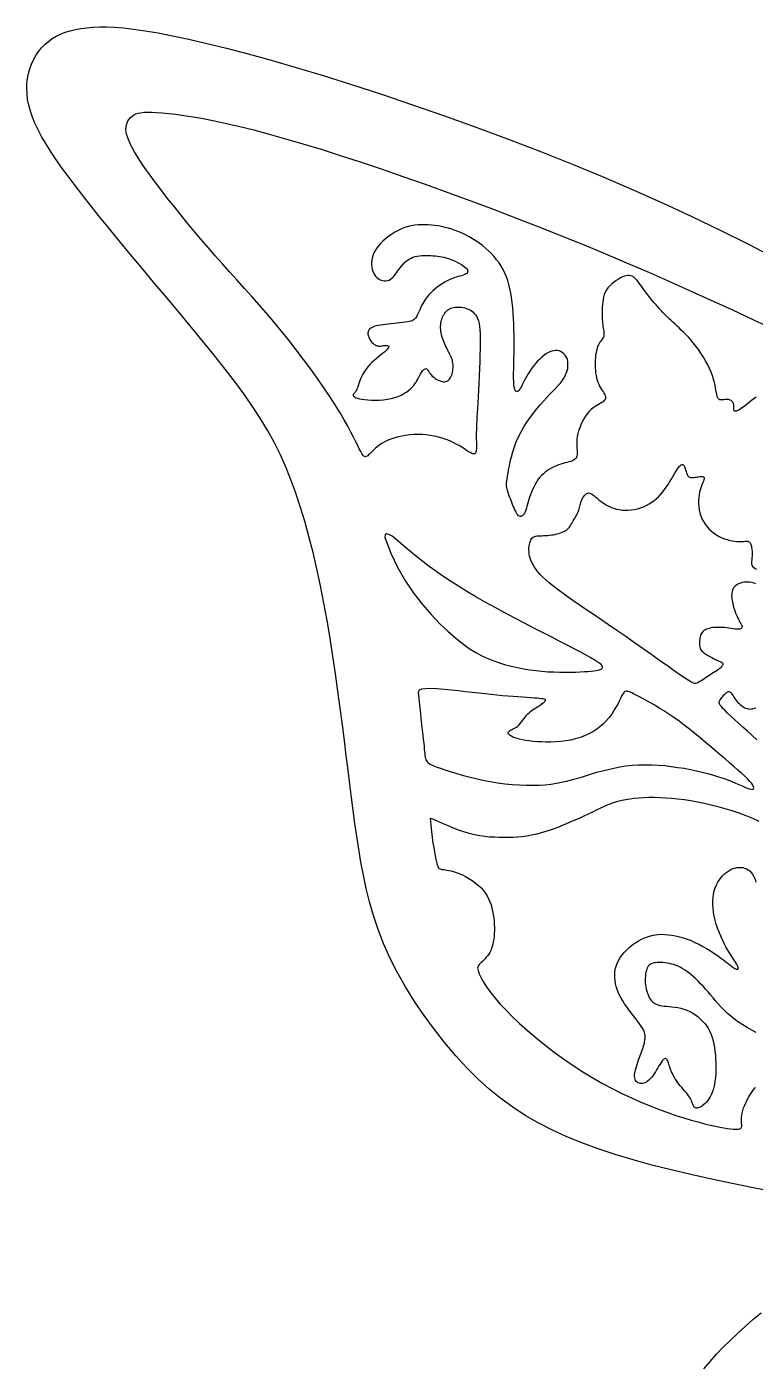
# Model space of a CAD drawing. Header units: millimetres. Extents: x 71 to 193, y 124 to 161.
# Drawn here: x 71.45 to 83.16, y 135.12 to 156.62 of the extents above; entities that cross this region are included whole.
import ezdxf

# ---------------------------------------------------------------- set-up
doc = ezdxf.new("R2010")
doc.units = ezdxf.units.MM

msp = doc.modelspace()

# ---------------------------------------------------------------- linework, layer by layer
at = {"color": 1}
for points in [[(83.46, 137.891), (83.125, 137.955), (82.787, 138.022), (82.452, 138.093), (82.123, 138.166), (81.804, 138.241), (81.493, 138.32), (81.194, 138.403), (80.906, 138.489), (80.63, 138.58), (80.367, 138.676), (80.119, 138.777), (79.885, 138.884), (79.665, 138.997), (79.456, 139.118), (79.257, 139.249), (79.065, 139.389), (78.88, 139.541), (78.699, 139.706), (78.52, 139.885), (78.343, 140.077), (78.168, 140.283), (77.998, 140.499), (77.834, 140.723), (77.679, 140.952), (77.534, 141.185), (77.401, 141.419), (77.283, 141.652), (77.181, 141.882), (77.094, 142.108), (77.019, 142.331), (76.956, 142.55), (76.903, 142.767), (76.857, 142.981), (76.817, 143.192), (76.782, 143.401), (76.75, 143.607), (76.72, 143.813), (76.692, 144.02), (76.665, 144.231), (76.637, 144.447), (76.61, 144.67), (76.581, 144.902), (76.552, 145.145), (76.519, 145.4), (76.485, 145.665), (76.448, 145.94), (76.409, 146.22), (76.366, 146.504), (76.321, 146.79), (76.273, 147.075), (76.221, 147.357), (76.166, 147.634), (76.108, 147.905), (76.047, 148.169), (75.981, 148.426), (75.913, 148.673), (75.841, 148.911), (75.766, 149.138), (75.687, 149.354), (75.605, 149.558), (75.518, 149.753), (75.424, 149.942), (75.322, 150.128), (75.21, 150.313), (75.087, 150.503), (74.951, 150.698), (74.8, 150.903), (74.635, 151.119), (74.456, 151.345), (74.267, 151.578), (74.072, 151.815), (73.873, 152.054), (73.675, 152.291), (73.479, 152.524), (73.289, 152.75), (73.108, 152.967), (72.937, 153.174), (72.775, 153.372), (72.622, 153.56), (72.479, 153.739), (72.346, 153.908), (72.223, 154.069), (72.109, 154.22), (72.005, 154.363), (71.911, 154.497), (71.826, 154.624), (71.751, 154.744), (71.684, 154.858), (71.626, 154.967), (71.577, 155.071), (71.536, 155.171), (71.503, 155.268), (71.477, 155.363), (71.459, 155.454), (71.449, 155.543), (71.445, 155.629), (71.448, 155.712), (71.457, 155.793), (71.473, 155.872), (71.494, 155.949), (71.522, 156.023), (71.554, 156.094), (71.592, 156.161), (71.635, 156.225), (71.683, 156.284), (71.736, 156.339), (71.793, 156.389), (71.854, 156.433), (71.92, 156.472), (71.99, 156.506), (72.065, 156.535), (72.144, 156.559), (72.228, 156.58), (72.316, 156.596), (72.409, 156.609), (72.507, 156.618), (72.612, 156.624), (72.728, 156.624), (72.856, 156.618), (73, 156.606), (73.163, 156.587), (73.347, 156.56), (73.556, 156.524), (73.79, 156.478), (74.052, 156.422), (74.341, 156.356), (74.658, 156.278), (75.003, 156.188), (75.376, 156.085), (75.778, 155.969), (76.208, 155.839), (76.667, 155.695), (77.149, 155.538), (77.649, 155.37), (78.161, 155.192), (78.681, 155.005), (79.202, 154.812), (79.72, 154.613), (80.228, 154.411), (80.723, 154.206), (81.205, 153.998), (81.676, 153.787), (82.139, 153.572), (82.595, 153.351), (83.047, 153.125), (83.497, 152.892)], [(83.173, 150.669), (83.133, 150.64), (83.096, 150.612), (83.062, 150.586), (83.031, 150.562), (83.003, 150.54), (82.977, 150.519), (82.953, 150.501), (82.931, 150.485), (82.912, 150.472), (82.894, 150.461), (82.877, 150.452), (82.862, 150.446), (82.849, 150.442), (82.838, 150.44), (82.829, 150.441), (82.821, 150.444), (82.815, 150.449), (82.812, 150.456), (82.81, 150.465), (82.81, 150.476), (82.81, 150.488), (82.811, 150.501), (82.812, 150.515), (82.813, 150.529), (82.812, 150.543), (82.809, 150.557), (82.805, 150.57), (82.798, 150.582), (82.789, 150.594), (82.779, 150.604), (82.768, 150.613), (82.755, 150.62), (82.742, 150.625), (82.727, 150.629), (82.713, 150.631), (82.698, 150.631), (82.683, 150.63), (82.668, 150.628), (82.653, 150.626), (82.639, 150.624), (82.625, 150.622), (82.612, 150.622), (82.6, 150.623), (82.588, 150.625), (82.578, 150.63), (82.568, 150.638), (82.559, 150.649), (82.551, 150.664), (82.544, 150.684), (82.537, 150.708), (82.531, 150.738), (82.525, 150.773), (82.518, 150.812), (82.51, 150.856), (82.499, 150.904), (82.486, 150.955), (82.469, 151.009), (82.448, 151.067), (82.422, 151.127), (82.392, 151.188), (82.358, 151.25), (82.322, 151.312), (82.283, 151.373), (82.243, 151.432), (82.202, 151.488), (82.161, 151.541), (82.121, 151.589), (82.082, 151.633), (82.043, 151.674), (82.005, 151.712), (81.968, 151.747), (81.932, 151.781), (81.897, 151.813), (81.863, 151.844), (81.83, 151.874), (81.798, 151.904), (81.767, 151.934), (81.737, 151.964), (81.707, 151.994), (81.677, 152.025), (81.648, 152.055), (81.619, 152.087), (81.591, 152.119), (81.562, 152.151), (81.533, 152.184), (81.505, 152.217), (81.477, 152.251), (81.45, 152.285), (81.424, 152.319), (81.398, 152.354), (81.373, 152.388), (81.349, 152.422), (81.326, 152.454), (81.303, 152.485), (81.281, 152.514), (81.259, 152.541), (81.238, 152.565), (81.217, 152.585), (81.197, 152.601), (81.176, 152.613), (81.154, 152.621), (81.132, 152.625), (81.108, 152.625), (81.082, 152.621), (81.055, 152.613), (81.025, 152.601), (80.992, 152.586), (80.957, 152.567), (80.921, 152.545), (80.886, 152.519), (80.851, 152.491), (80.819, 152.46), (80.789, 152.427), (80.764, 152.392), (80.744, 152.355), (80.729, 152.317), (80.717, 152.278), (80.709, 152.238), (80.704, 152.198), (80.7, 152.158), (80.698, 152.12), (80.697, 152.082), (80.696, 152.046), (80.696, 152.011), (80.696, 151.978), (80.696, 151.946), (80.697, 151.915), (80.699, 151.885), (80.701, 151.857), (80.704, 151.829), (80.708, 151.803), (80.713, 151.777), (80.717, 151.753), (80.721, 151.729), (80.724, 151.707), (80.725, 151.686), (80.724, 151.667), (80.721, 151.649), (80.715, 151.632), (80.707, 151.617), (80.697, 151.602), (80.685, 151.586), (80.672, 151.569), (80.659, 151.551), (80.647, 151.531), (80.634, 151.507), (80.623, 151.48), (80.613, 151.45), (80.605, 151.417), (80.597, 151.381), (80.591, 151.344), (80.586, 151.305), (80.583, 151.264), (80.581, 151.223), (80.581, 151.181), (80.583, 151.14), (80.586, 151.098), (80.591, 151.057), (80.597, 151.018), (80.605, 150.979), (80.615, 150.943), (80.627, 150.908), (80.641, 150.876), (80.655, 150.846), (80.671, 150.818), (80.686, 150.793), (80.701, 150.769), (80.715, 150.747), (80.728, 150.727), (80.738, 150.708), (80.746, 150.691), (80.75, 150.675), (80.752, 150.66), (80.751, 150.645), (80.746, 150.632), (80.737, 150.618), (80.725, 150.606), (80.709, 150.593), (80.689, 150.58), (80.666, 150.567), (80.639, 150.552), (80.611, 150.536), (80.581, 150.516), (80.55, 150.494), (80.519, 150.467), (80.488, 150.437), (80.457, 150.401), (80.428, 150.361), (80.401, 150.317), (80.376, 150.271), (80.353, 150.224), (80.334, 150.175), (80.317, 150.127), (80.304, 150.081), (80.296, 150.036), (80.29, 149.993), (80.287, 149.952), (80.287, 149.914), (80.288, 149.878), (80.289, 149.845), (80.291, 149.815), (80.292, 149.787), (80.293, 149.762), (80.292, 149.74), (80.289, 149.721), (80.283, 149.704), (80.276, 149.688), (80.265, 149.675), (80.252, 149.663), (80.235, 149.652), (80.214, 149.643), (80.19, 149.634), (80.162, 149.626), (80.133, 149.618), (80.101, 149.609), (80.067, 149.6), (80.032, 149.59), (79.996, 149.578), (79.96, 149.564), (79.923, 149.549), (79.887, 149.531), (79.851, 149.511), (79.816, 149.489), (79.782, 149.465), (79.75, 149.437), (79.719, 149.407), (79.69, 149.374), (79.664, 149.339), (79.639, 149.301), (79.616, 149.262), (79.595, 149.222), (79.576, 149.181), (79.559, 149.14), (79.543, 149.099), (79.53, 149.059), (79.518, 149.02), (79.507, 148.982), (79.496, 148.946), (79.487, 148.912), (79.477, 148.88), (79.467, 148.851), (79.457, 148.825), (79.445, 148.802), (79.433, 148.783), (79.421, 148.768), (79.408, 148.757), (79.394, 148.751), (79.38, 148.749), (79.367, 148.752), (79.353, 148.76), (79.34, 148.774), (79.326, 148.792), (79.313, 148.814), (79.3, 148.839), (79.288, 148.867), (79.275, 148.897), (79.262, 148.928), (79.25, 148.96), (79.237, 148.991), (79.225, 149.022), (79.213, 149.053), (79.201, 149.082), (79.191, 149.111), (79.182, 149.139), (79.174, 149.166), (79.168, 149.191), (79.163, 149.214), (79.16, 149.238), (79.16, 149.262), (79.16, 149.289), (79.163, 149.319), (79.168, 149.354), (79.174, 149.395), (79.182, 149.443), (79.192, 149.5), (79.204, 149.563), (79.219, 149.633), (79.238, 149.708), (79.259, 149.786), (79.285, 149.867), (79.315, 149.948), (79.351, 150.03), (79.391, 150.111), (79.436, 150.189), (79.485, 150.266), (79.536, 150.34), (79.589, 150.411), (79.643, 150.479), (79.697, 150.543), (79.751, 150.603), (79.802, 150.658), (79.851, 150.71), (79.898, 150.758), (79.941, 150.804), (79.982, 150.847), (80.018, 150.889), (80.05, 150.93), (80.078, 150.971), (80.101, 151.011), (80.119, 151.052), (80.132, 151.092), (80.141, 151.131), (80.146, 151.169), (80.146, 151.205), (80.143, 151.239), (80.136, 151.271), (80.125, 151.301), (80.111, 151.327), (80.094, 151.35), (80.074, 151.37), (80.052, 151.387), (80.028, 151.4), (80.002, 151.41), (79.975, 151.416), (79.946, 151.417), (79.916, 151.415), (79.886, 151.408), (79.855, 151.397), (79.823, 151.382), (79.79, 151.363), (79.757, 151.34), (79.724, 151.312), (79.691, 151.28), (79.657, 151.245), (79.625, 151.207), (79.593, 151.167), (79.562, 151.126), (79.534, 151.085), (79.507, 151.044), (79.483, 151.004), (79.462, 150.967), (79.443, 150.931), (79.427, 150.898), (79.412, 150.868), (79.398, 150.841), (79.385, 150.817), (79.373, 150.797), (79.36, 150.781), (79.348, 150.768), (79.335, 150.761), (79.322, 150.759), (79.31, 150.764), (79.299, 150.777), (79.29, 150.797), (79.282, 150.827), (79.276, 150.867), (79.273, 150.917), (79.271, 150.977), (79.272, 151.046), (79.273, 151.121), (79.275, 151.203), (79.277, 151.289), (79.279, 151.379), (79.281, 151.471), (79.281, 151.564), (79.28, 151.658), (79.278, 151.752), (79.275, 151.844), (79.27, 151.935), (79.265, 152.024), (79.257, 152.109), (79.249, 152.191), (79.239, 152.269), (79.227, 152.342), (79.213, 152.412), (79.197, 152.478), (79.178, 152.542), (79.157, 152.603), (79.132, 152.661), (79.104, 152.718), (79.073, 152.773), (79.038, 152.826), (78.999, 152.878), (78.958, 152.927), (78.915, 152.975), (78.869, 153.021), (78.82, 153.064), (78.77, 153.105), (78.718, 153.144), (78.665, 153.181), (78.611, 153.215), (78.556, 153.247), (78.5, 153.276), (78.445, 153.302), (78.389, 153.327), (78.333, 153.348), (78.278, 153.367), (78.223, 153.384), (78.169, 153.398), (78.115, 153.41), (78.061, 153.42), (78.007, 153.428), (77.954, 153.434), (77.9, 153.438), (77.847, 153.44), (77.793, 153.441), (77.74, 153.438), (77.686, 153.433), (77.633, 153.424), (77.579, 153.412), (77.525, 153.396), (77.471, 153.376), (77.417, 153.35), (77.364, 153.321), (77.312, 153.289), (77.262, 153.253), (77.214, 153.215), (77.17, 153.176), (77.13, 153.136), (77.095, 153.096), (77.065, 153.056), (77.041, 153.017), (77.021, 152.979), (77.007, 152.94), (76.996, 152.903), (76.99, 152.866), (76.987, 152.83), (76.988, 152.795), (76.992, 152.76), (76.999, 152.727), (77.009, 152.695), (77.022, 152.666), (77.037, 152.638), (77.054, 152.613), (77.074, 152.591), (77.095, 152.573), (77.118, 152.558), (77.142, 152.548), (77.168, 152.541), (77.193, 152.538), (77.219, 152.538), (77.244, 152.543), (77.269, 152.551), (77.292, 152.563), (77.313, 152.579), (77.333, 152.598), (77.352, 152.619), (77.371, 152.643), (77.389, 152.669), (77.407, 152.695), (77.426, 152.722), (77.446, 152.749), (77.467, 152.775), (77.489, 152.801), (77.513, 152.825), (77.538, 152.848), (77.565, 152.868), (77.593, 152.887), (77.623, 152.903), (77.654, 152.917), (77.688, 152.927), (77.722, 152.935), (77.758, 152.941), (77.795, 152.944), (77.832, 152.946), (77.869, 152.946), (77.906, 152.945), (77.943, 152.944), (77.979, 152.942), (78.014, 152.939), (78.049, 152.935), (78.083, 152.93), (78.118, 152.924), (78.153, 152.917), (78.188, 152.908), (78.224, 152.896), (78.261, 152.883), (78.297, 152.869), (78.333, 152.853), (78.368, 152.835), (78.402, 152.817), (78.432, 152.799), (78.46, 152.781), (78.483, 152.763), (78.503, 152.745), (78.518, 152.729), (78.528, 152.713), (78.533, 152.698), (78.534, 152.683), (78.529, 152.67), (78.52, 152.658), (78.506, 152.648), (78.486, 152.638), (78.461, 152.629), (78.433, 152.62), (78.401, 152.611), (78.366, 152.601), (78.328, 152.589), (78.289, 152.575), (78.248, 152.558), (78.206, 152.538), (78.164, 152.515), (78.123, 152.49), (78.082, 152.463), (78.043, 152.434), (78.006, 152.405), (77.971, 152.375), (77.939, 152.345), (77.911, 152.315), (77.886, 152.286), (77.864, 152.257), (77.845, 152.229), (77.828, 152.202), (77.813, 152.175), (77.799, 152.148), (77.787, 152.123), (77.775, 152.098), (77.764, 152.073), (77.754, 152.05), (77.743, 152.028), (77.734, 152.007), (77.724, 151.988), (77.715, 151.97), (77.705, 151.953), (77.696, 151.939), (77.685, 151.927), (77.673, 151.915), (77.659, 151.906), (77.641, 151.897), (77.62, 151.89), (77.595, 151.883), (77.565, 151.877), (77.529, 151.872), (77.489, 151.867), (77.445, 151.862), (77.399, 151.857), (77.351, 151.853), (77.304, 151.848), (77.258, 151.843), (77.214, 151.838), (77.173, 151.833), (77.135, 151.827), (77.101, 151.821), (77.07, 151.814), (77.042, 151.807), (77.018, 151.799), (76.996, 151.789), (76.978, 151.779), (76.963, 151.768), (76.951, 151.755), (76.942, 151.742), (76.936, 151.728), (76.932, 151.713), (76.93, 151.697), (76.931, 151.681), (76.934, 151.664), (76.939, 151.647), (76.945, 151.629), (76.953, 151.612), (76.962, 151.594), (76.972, 151.578), (76.983, 151.562), (76.995, 151.548), (77.007, 151.535), (77.019, 151.524), (77.031, 151.515), (77.044, 151.507), (77.058, 151.5), (77.071, 151.496), (77.086, 151.492), (77.101, 151.49), (77.117, 151.49), (77.134, 151.49), (77.151, 151.492), (77.169, 151.494), (77.186, 151.496), (77.203, 151.498), (77.218, 151.499), (77.232, 151.499), (77.244, 151.498), (77.254, 151.495), (77.261, 151.491), (77.264, 151.484), (77.264, 151.475), (77.26, 151.464), (77.251, 151.45), (77.238, 151.434), (77.219, 151.415), (77.195, 151.393), (77.166, 151.369), (77.133, 151.343), (77.099, 151.315), (77.063, 151.285), (77.028, 151.255), (76.993, 151.223), (76.961, 151.192), (76.932, 151.16), (76.907, 151.128), (76.884, 151.097), (76.864, 151.066), (76.846, 151.035), (76.831, 151.005), (76.817, 150.975), (76.805, 150.946), (76.794, 150.918), (76.785, 150.891), (76.776, 150.865), (76.767, 150.841), (76.76, 150.819), (76.752, 150.798), (76.745, 150.78), (76.737, 150.765), (76.73, 150.752), (76.722, 150.742), (76.714, 150.734), (76.708, 150.727), (76.702, 150.72), (76.697, 150.715), (76.694, 150.709), (76.693, 150.702), (76.694, 150.695), (76.699, 150.686), (76.707, 150.678), (76.719, 150.668), (76.737, 150.659), (76.761, 150.65), (76.792, 150.642), (76.831, 150.635), (76.877, 150.628), (76.93, 150.623), (76.989, 150.62), (77.051, 150.619), (77.116, 150.621), (77.181, 150.625), (77.244, 150.633), (77.305, 150.645), (77.362, 150.66), (77.415, 150.679), (77.463, 150.7), (77.508, 150.724), (77.548, 150.749), (77.583, 150.775), (77.615, 150.802), (77.643, 150.829), (77.666, 150.856), (77.686, 150.881), (77.703, 150.906), (77.718, 150.931), (77.731, 150.955), (77.742, 150.978), (77.753, 151), (77.765, 151.022), (77.776, 151.043), (77.789, 151.063), (77.801, 151.082), (77.814, 151.097), (77.826, 151.11), (77.838, 151.12), (77.85, 151.125), (77.861, 151.126), (77.872, 151.121), (77.882, 151.112), (77.892, 151.1), (77.903, 151.084), (77.916, 151.066), (77.93, 151.047), (77.946, 151.027), (77.965, 151.007), (77.987, 150.988), (78.011, 150.97), (78.037, 150.954), (78.064, 150.94), (78.091, 150.928), (78.118, 150.92), (78.144, 150.916), (78.168, 150.916), (78.19, 150.92), (78.209, 150.928), (78.226, 150.94), (78.241, 150.955), (78.254, 150.973), (78.265, 150.993), (78.274, 151.016), (78.282, 151.039), (78.288, 151.064), (78.293, 151.089), (78.296, 151.115), (78.298, 151.14), (78.299, 151.166), (78.298, 151.191), (78.296, 151.216), (78.292, 151.239), (78.287, 151.261), (78.28, 151.283), (78.273, 151.303), (78.264, 151.324), (78.254, 151.344), (78.244, 151.365), (78.233, 151.386), (78.221, 151.408), (78.208, 151.432), (78.196, 151.456), (78.183, 151.482), (78.171, 151.508), (78.159, 151.535), (78.148, 151.563), (78.137, 151.59), (78.127, 151.618), (78.119, 151.646), (78.112, 151.674), (78.107, 151.702), (78.102, 151.729), (78.1, 151.757), (78.098, 151.784), (78.099, 151.81), (78.1, 151.837), (78.104, 151.862), (78.109, 151.888), (78.115, 151.912), (78.122, 151.935), (78.131, 151.958), (78.141, 151.979), (78.153, 151.999), (78.165, 152.018), (78.178, 152.035), (78.192, 152.05), (78.208, 152.064), (78.224, 152.076), (78.242, 152.087), (78.261, 152.096), (78.282, 152.103), (78.304, 152.109), (78.327, 152.113), (78.352, 152.116), (78.378, 152.117), (78.405, 152.116), (78.433, 152.114), (78.46, 152.109), (78.488, 152.102), (78.516, 152.094), (78.543, 152.083), (78.569, 152.07), (78.594, 152.055), (78.618, 152.037), (78.64, 152.015), (78.66, 151.99), (78.678, 151.962), (78.694, 151.93), (78.706, 151.893), (78.716, 151.852), (78.724, 151.804), (78.729, 151.75), (78.732, 151.689), (78.734, 151.618), (78.734, 151.539), (78.733, 151.449), (78.73, 151.349), (78.727, 151.24), (78.723, 151.126), (78.718, 151.01), (78.713, 150.894), (78.708, 150.781), (78.702, 150.674), (78.697, 150.576), (78.692, 150.489), (78.688, 150.413), (78.683, 150.346), (78.68, 150.287), (78.677, 150.234), (78.674, 150.187), (78.673, 150.143), (78.671, 150.102), (78.671, 150.062), (78.671, 150.024), (78.672, 149.987), (78.673, 149.952), (78.674, 149.92), (78.674, 149.889), (78.674, 149.861), (78.673, 149.835), (78.671, 149.813), (78.668, 149.793), (78.663, 149.777), (78.656, 149.765), (78.647, 149.757), (78.634, 149.754), (78.618, 149.756), (78.599, 149.763), (78.575, 149.775), (78.547, 149.791), (78.515, 149.812), (78.48, 149.836), (78.44, 149.861), (78.397, 149.888), (78.349, 149.914), (78.298, 149.94), (78.244, 149.965), (78.186, 149.988), (78.126, 150.008), (78.063, 150.026), (77.998, 150.041), (77.933, 150.053), (77.866, 150.062), (77.798, 150.067), (77.731, 150.069), (77.664, 150.066), (77.599, 150.061), (77.535, 150.052), (77.474, 150.041), (77.416, 150.028), (77.362, 150.014), (77.312, 149.998), (77.267, 149.981), (77.226, 149.963), (77.189, 149.945), (77.156, 149.925), (77.126, 149.906), (77.099, 149.886), (77.074, 149.866), (77.051, 149.845), (77.029, 149.825), (77.009, 149.805), (76.99, 149.786), (76.973, 149.768), (76.956, 149.752), (76.941, 149.738), (76.927, 149.726), (76.913, 149.717), (76.901, 149.711), (76.889, 149.709), (76.877, 149.712), (76.864, 149.721), (76.849, 149.737), (76.833, 149.761), (76.814, 149.793), (76.791, 149.835), (76.765, 149.888), (76.734, 149.95), (76.698, 150.023), (76.655, 150.107), (76.605, 150.2), (76.548, 150.304), (76.481, 150.418), (76.405, 150.542), (76.318, 150.676), (76.222, 150.819), (76.119, 150.967), (76.01, 151.12), (75.895, 151.274), (75.777, 151.429), (75.658, 151.583), (75.537, 151.732), (75.417, 151.877), (75.298, 152.016), (75.18, 152.152), (75.061, 152.285), (74.944, 152.417), (74.827, 152.547), (74.709, 152.678), (74.592, 152.809), (74.475, 152.942), (74.359, 153.076), (74.245, 153.21), (74.133, 153.343), (74.025, 153.473), (73.921, 153.599), (73.823, 153.721), (73.73, 153.837), (73.645, 153.946), (73.566, 154.049), (73.493, 154.145), (73.427, 154.236), (73.367, 154.321), (73.312, 154.4), (73.263, 154.475), (73.218, 154.545), (73.179, 154.611), (73.144, 154.673), (73.114, 154.731), (73.089, 154.785), (73.069, 154.836), (73.054, 154.884), (73.045, 154.928), (73.04, 154.97), (73.041, 155.01), (73.046, 155.046), (73.057, 155.08), (73.071, 155.111), (73.09, 155.14), (73.112, 155.165), (73.138, 155.187), (73.167, 155.206), (73.2, 155.221), (73.236, 155.233), (73.278, 155.242), (73.327, 155.248), (73.384, 155.25), (73.451, 155.25), (73.528, 155.246), (73.618, 155.239), (73.722, 155.23), (73.839, 155.216), (73.972, 155.198), (74.119, 155.175), (74.282, 155.147), (74.461, 155.112), (74.656, 155.07), (74.868, 155.021), (75.097, 154.964), (75.343, 154.898), (75.605, 154.824), (75.883, 154.743), (76.176, 154.653), (76.484, 154.556), (76.806, 154.451), (77.142, 154.338), (77.49, 154.218), (77.849, 154.092), (78.214, 153.96), (78.585, 153.824), (78.957, 153.685), (79.328, 153.543), (79.694, 153.4), (80.054, 153.258), (80.404, 153.115), (80.748, 152.973), (81.085, 152.83), (81.42, 152.686), (81.755, 152.539), (82.091, 152.389), (82.431, 152.235), (82.778, 152.076), (83.13, 151.912), (83.478, 151.749)], [(83.165, 147.665), (83.141, 147.674), (83.118, 147.682), (83.095, 147.688), (83.072, 147.692), (83.048, 147.694), (83.025, 147.695), (83, 147.693), (82.975, 147.69), (82.951, 147.685), (82.926, 147.678), (82.902, 147.67), (82.879, 147.659), (82.858, 147.647), (82.839, 147.633), (82.823, 147.618), (82.809, 147.601), (82.798, 147.582), (82.79, 147.563), (82.784, 147.542), (82.78, 147.52), (82.778, 147.497), (82.777, 147.473), (82.778, 147.448), (82.781, 147.423), (82.784, 147.397), (82.789, 147.37), (82.794, 147.344), (82.801, 147.317), (82.808, 147.29), (82.817, 147.263), (82.826, 147.237), (82.836, 147.211), (82.846, 147.186), (82.857, 147.161), (82.867, 147.138), (82.878, 147.116), (82.888, 147.096), (82.898, 147.078), (82.906, 147.061), (82.914, 147.047), (82.921, 147.036), (82.927, 147.025), (82.932, 147.016), (82.936, 147.008), (82.94, 147.001), (82.942, 146.993), (82.944, 146.986), (82.944, 146.978), (82.944, 146.969), (82.941, 146.961), (82.936, 146.954), (82.929, 146.947), (82.918, 146.942), (82.903, 146.938), (82.884, 146.936), (82.861, 146.937), (82.833, 146.939), (82.802, 146.943), (82.768, 146.948), (82.732, 146.953), (82.695, 146.958), (82.657, 146.962), (82.619, 146.965), (82.581, 146.966), (82.545, 146.966), (82.509, 146.964), (82.475, 146.961), (82.444, 146.956), (82.414, 146.95), (82.388, 146.942), (82.364, 146.934), (82.344, 146.923), (82.327, 146.912), (82.313, 146.899), (82.301, 146.885), (82.292, 146.869), (82.284, 146.852), (82.277, 146.833), (82.272, 146.813), (82.267, 146.791), (82.264, 146.768), (82.261, 146.744), (82.26, 146.72), (82.26, 146.696), (82.261, 146.673), (82.265, 146.652), (82.271, 146.632), (82.278, 146.614), (82.288, 146.598), (82.3, 146.583), (82.313, 146.57), (82.328, 146.558), (82.344, 146.547), (82.361, 146.536), (82.379, 146.525), (82.398, 146.513), (82.417, 146.502), (82.437, 146.491), (82.456, 146.48), (82.476, 146.469), (82.495, 146.459), (82.513, 146.45), (82.531, 146.441), (82.548, 146.434), (82.564, 146.428), (82.578, 146.422), (82.591, 146.416), (82.603, 146.411), (82.613, 146.406), (82.621, 146.4), (82.628, 146.394), (82.633, 146.387), (82.635, 146.379), (82.635, 146.37), (82.634, 146.361), (82.629, 146.35), (82.622, 146.34), (82.613, 146.328), (82.601, 146.316), (82.586, 146.304), (82.569, 146.291), (82.55, 146.277), (82.528, 146.263), (82.505, 146.248), (82.48, 146.232), (82.455, 146.216), (82.428, 146.199), (82.401, 146.181), (82.374, 146.163), (82.347, 146.146), (82.321, 146.129), (82.296, 146.112), (82.273, 146.098), (82.251, 146.085), (82.232, 146.074), (82.215, 146.066), (82.198, 146.062), (82.178, 146.064), (82.154, 146.072), (82.12, 146.089), (82.077, 146.116), (82.019, 146.154), (81.945, 146.205), (81.853, 146.269), (81.745, 146.345), (81.624, 146.43), (81.494, 146.523), (81.356, 146.62), (81.215, 146.719), (81.074, 146.818), (80.934, 146.915), (80.8, 147.007), (80.672, 147.094), (80.55, 147.177), (80.435, 147.255), (80.327, 147.329), (80.226, 147.399), (80.133, 147.464), (80.048, 147.525), (79.972, 147.581), (79.903, 147.634), (79.843, 147.684), (79.789, 147.731), (79.741, 147.775), (79.7, 147.817), (79.664, 147.857), (79.633, 147.896), (79.606, 147.935), (79.584, 147.972), (79.565, 148.008), (79.55, 148.044), (79.538, 148.079), (79.529, 148.113), (79.523, 148.147), (79.52, 148.18), (79.519, 148.212), (79.519, 148.243), (79.522, 148.273), (79.527, 148.301), (79.533, 148.327), (79.541, 148.351), (79.55, 148.372), (79.56, 148.39), (79.572, 148.404), (79.585, 148.415), (79.599, 148.423), (79.614, 148.429), (79.63, 148.433), (79.648, 148.436), (79.666, 148.437), (79.686, 148.438), (79.706, 148.439), (79.727, 148.44), (79.75, 148.441), (79.773, 148.442), (79.798, 148.443), (79.824, 148.445), (79.851, 148.448), (79.879, 148.451), (79.908, 148.456), (79.938, 148.461), (79.968, 148.468), (79.998, 148.475), (80.026, 148.484), (80.054, 148.494), (80.079, 148.505), (80.102, 148.517), (80.122, 148.53), (80.14, 148.545), (80.155, 148.56), (80.169, 148.577), (80.182, 148.595), (80.194, 148.615), (80.206, 148.635), (80.219, 148.657), (80.232, 148.68), (80.245, 148.703), (80.259, 148.728), (80.273, 148.753), (80.286, 148.777), (80.298, 148.802), (80.309, 148.826), (80.318, 148.85), (80.326, 148.872), (80.333, 148.894), (80.338, 148.915), (80.343, 148.935), (80.348, 148.954), (80.352, 148.972), (80.357, 148.99), (80.363, 149.007), (80.37, 149.023), (80.378, 149.039), (80.387, 149.054), (80.396, 149.067), (80.406, 149.08), (80.417, 149.092), (80.427, 149.102), (80.437, 149.111), (80.448, 149.118), (80.458, 149.123), (80.469, 149.126), (80.481, 149.127), (80.493, 149.125), (80.508, 149.12), (80.523, 149.112), (80.541, 149.1), (80.562, 149.085), (80.584, 149.066), (80.609, 149.046), (80.636, 149.023), (80.666, 149), (80.697, 148.977), (80.731, 148.954), (80.767, 148.933), (80.804, 148.913), (80.844, 148.895), (80.885, 148.88), (80.928, 148.868), (80.972, 148.859), (81.018, 148.852), (81.065, 148.849), (81.113, 148.85), (81.162, 148.854), (81.211, 148.862), (81.261, 148.873), (81.31, 148.888), (81.358, 148.906), (81.405, 148.927), (81.45, 148.951), (81.493, 148.977), (81.533, 149.006), (81.57, 149.038), (81.606, 149.071), (81.639, 149.106), (81.67, 149.143), (81.699, 149.182), (81.727, 149.221), (81.754, 149.261), (81.78, 149.302), (81.805, 149.343), (81.828, 149.382), (81.85, 149.42), (81.871, 149.456), (81.891, 149.488), (81.909, 149.516), (81.926, 149.54), (81.941, 149.558), (81.955, 149.571), (81.967, 149.58), (81.978, 149.584), (81.988, 149.584), (81.997, 149.58), (82.005, 149.573), (82.012, 149.563), (82.019, 149.551), (82.025, 149.537), (82.031, 149.521), (82.037, 149.504), (82.042, 149.487), (82.047, 149.47), (82.052, 149.453), (82.057, 149.438), (82.062, 149.424), (82.068, 149.412), (82.075, 149.402), (82.082, 149.393), (82.091, 149.386), (82.101, 149.381), (82.114, 149.378), (82.129, 149.376), (82.146, 149.376), (82.166, 149.378), (82.186, 149.38), (82.208, 149.383), (82.229, 149.386), (82.25, 149.389), (82.269, 149.391), (82.287, 149.393), (82.301, 149.393), (82.314, 149.391), (82.323, 149.388), (82.33, 149.383), (82.334, 149.375), (82.335, 149.365), (82.334, 149.352), (82.33, 149.336), (82.323, 149.317), (82.314, 149.295), (82.304, 149.27), (82.293, 149.242), (82.281, 149.21), (82.27, 149.175), (82.261, 149.138), (82.253, 149.097), (82.248, 149.053), (82.245, 149.006), (82.245, 148.958), (82.249, 148.908), (82.256, 148.858), (82.266, 148.808), (82.281, 148.759), (82.3, 148.712), (82.324, 148.667), (82.351, 148.624), (82.383, 148.583), (82.417, 148.546), (82.454, 148.511), (82.493, 148.48), (82.534, 148.452), (82.576, 148.427), (82.619, 148.407), (82.662, 148.39), (82.705, 148.376), (82.747, 148.365), (82.787, 148.357), (82.825, 148.351), (82.861, 148.348), (82.894, 148.346), (82.923, 148.346), (82.948, 148.347), (82.971, 148.349), (82.99, 148.35), (83.007, 148.352), (83.022, 148.352), (83.035, 148.351), (83.046, 148.347), (83.056, 148.342), (83.065, 148.334), (83.073, 148.324), (83.08, 148.312), (83.085, 148.299), (83.09, 148.284), (83.094, 148.267), (83.098, 148.25), (83.101, 148.231), (83.103, 148.212), (83.105, 148.192), (83.106, 148.171), (83.106, 148.15), (83.106, 148.129), (83.105, 148.108), (83.103, 148.087), (83.101, 148.066), (83.099, 148.046), (83.097, 148.026), (83.097, 148.007), (83.098, 147.989), (83.102, 147.971), (83.109, 147.955), (83.12, 147.94), (83.135, 147.926), (83.154, 147.913), (83.175, 147.903)], [(77.204, 148.41), (77.299, 148.157), (77.41, 147.922), (77.534, 147.707), (77.667, 147.51), (77.805, 147.331), (77.944, 147.17), (78.082, 147.028), (78.213, 146.903), (78.337, 146.796), (78.451, 146.705), (78.56, 146.628), (78.662, 146.564), (78.761, 146.51), (78.857, 146.465), (78.952, 146.427), (79.046, 146.394), (79.142, 146.365), (79.238, 146.34), (79.335, 146.318), (79.433, 146.299), (79.531, 146.283), (79.628, 146.27), (79.725, 146.26), (79.822, 146.253), (79.917, 146.248), (80.01, 146.245), (80.1, 146.244), (80.186, 146.245), (80.267, 146.247), (80.342, 146.25), (80.41, 146.254), (80.469, 146.258), (80.52, 146.262), (80.562, 146.266), (80.597, 146.271), (80.625, 146.276), (80.648, 146.281), (80.666, 146.287), (80.679, 146.294), (80.69, 146.301), (80.698, 146.31), (80.702, 146.321), (80.701, 146.333), (80.693, 146.348), (80.677, 146.366), (80.652, 146.388), (80.616, 146.414), (80.567, 146.446), (80.505, 146.482), (80.43, 146.523), (80.343, 146.57), (80.244, 146.622), (80.134, 146.679), (80.014, 146.74), (79.884, 146.807), (79.745, 146.878), (79.599, 146.953), (79.446, 147.032), (79.29, 147.115), (79.131, 147.199), (78.973, 147.285), (78.817, 147.372), (78.666, 147.458), (78.521, 147.543), (78.384, 147.627), (78.256, 147.709), (78.135, 147.79), (78.021, 147.869), (77.913, 147.947), (77.812, 148.025), (77.715, 148.101), (77.623, 148.177), (77.536, 148.251), (77.454, 148.321), (77.381, 148.382), (77.318, 148.43), (77.266, 148.461), (77.229, 148.471), (77.207, 148.455), (77.204, 148.41)], [(77.739, 145.926), (77.753, 145.767), (77.767, 145.627), (77.78, 145.506), (77.791, 145.401), (77.802, 145.31), (77.812, 145.232), (77.82, 145.164), (77.827, 145.105), (77.832, 145.053), (77.836, 145.008), (77.84, 144.968), (77.843, 144.933), (77.847, 144.903), (77.851, 144.877), (77.856, 144.855), (77.862, 144.835), (77.871, 144.817), (77.882, 144.801), (77.899, 144.786), (77.921, 144.771), (77.95, 144.755), (77.988, 144.739), (78.036, 144.72), (78.096, 144.699), (78.168, 144.675), (78.251, 144.648), (78.344, 144.62), (78.444, 144.591), (78.552, 144.563), (78.664, 144.535), (78.779, 144.51), (78.897, 144.487), (79.014, 144.468), (79.131, 144.452), (79.247, 144.44), (79.361, 144.432), (79.472, 144.427), (79.579, 144.426), (79.682, 144.429), (79.78, 144.435), (79.872, 144.445), (79.959, 144.458), (80.043, 144.474), (80.124, 144.493), (80.203, 144.513), (80.282, 144.536), (80.361, 144.559), (80.442, 144.584), (80.525, 144.609), (80.611, 144.635), (80.699, 144.659), (80.79, 144.682), (80.884, 144.704), (80.979, 144.722), (81.077, 144.737), (81.178, 144.748), (81.28, 144.755), (81.384, 144.757), (81.49, 144.756), (81.595, 144.75), (81.701, 144.742), (81.806, 144.73), (81.911, 144.715), (82.013, 144.699), (82.113, 144.68), (82.211, 144.659), (82.305, 144.637), (82.396, 144.614), (82.483, 144.589), (82.565, 144.564), (82.642, 144.539), (82.714, 144.513), (82.78, 144.487), (82.84, 144.462), (82.895, 144.438), (82.944, 144.416), (82.987, 144.397), (83.025, 144.381), (83.057, 144.369), (83.084, 144.362), (83.106, 144.359), (83.122, 144.362), (83.131, 144.371), (83.135, 144.384), (83.131, 144.403), (83.119, 144.426), (83.099, 144.455), (83.071, 144.489), (83.034, 144.528), (82.99, 144.572), (82.937, 144.62), (82.879, 144.672), (82.814, 144.728), (82.745, 144.787), (82.672, 144.85), (82.595, 144.915), (82.516, 144.982), (82.435, 145.052), (82.352, 145.122), (82.269, 145.192), (82.184, 145.261), (82.099, 145.329), (82.015, 145.395), (81.931, 145.457), (81.848, 145.516), (81.767, 145.571), (81.688, 145.622), (81.612, 145.669), (81.541, 145.712), (81.474, 145.751), (81.413, 145.786), (81.357, 145.816), (81.309, 145.842), (81.266, 145.865), (81.23, 145.883), (81.199, 145.899), (81.172, 145.912), (81.149, 145.922), (81.129, 145.929), (81.113, 145.935), (81.098, 145.939), (81.086, 145.94), (81.074, 145.939), (81.062, 145.933), (81.051, 145.923), (81.039, 145.908), (81.025, 145.886), (81.009, 145.857), (80.99, 145.821), (80.969, 145.779), (80.945, 145.731), (80.917, 145.68), (80.885, 145.627), (80.85, 145.572), (80.81, 145.518), (80.767, 145.466), (80.718, 145.416), (80.665, 145.37), (80.608, 145.327), (80.547, 145.288), (80.482, 145.253), (80.413, 145.222), (80.341, 145.195), (80.267, 145.172), (80.189, 145.154), (80.11, 145.14), (80.029, 145.13), (79.949, 145.124), (79.87, 145.121), (79.792, 145.121), (79.718, 145.123), (79.648, 145.127), (79.582, 145.132), (79.521, 145.139), (79.465, 145.148), (79.415, 145.157), (79.369, 145.168), (79.328, 145.179), (79.293, 145.19), (79.262, 145.202), (79.237, 145.214), (79.218, 145.227), (79.203, 145.239), (79.192, 145.251), (79.187, 145.262), (79.185, 145.273), (79.188, 145.284), (79.195, 145.293), (79.206, 145.302), (79.22, 145.31), (79.237, 145.318), (79.256, 145.327), (79.276, 145.337), (79.297, 145.348), (79.319, 145.362), (79.34, 145.379), (79.361, 145.4), (79.381, 145.423), (79.401, 145.448), (79.421, 145.474), (79.44, 145.5), (79.461, 145.527), (79.481, 145.552), (79.503, 145.576), (79.525, 145.598), (79.548, 145.617), (79.572, 145.635), (79.595, 145.65), (79.618, 145.665), (79.641, 145.679), (79.662, 145.691), (79.682, 145.704), (79.701, 145.716), (79.718, 145.727), (79.733, 145.739), (79.747, 145.75), (79.758, 145.76), (79.768, 145.769), (79.776, 145.778), (79.782, 145.786), (79.786, 145.793), (79.786, 145.799), (79.784, 145.804), (79.777, 145.808), (79.764, 145.812), (79.746, 145.816), (79.721, 145.819), (79.689, 145.823), (79.648, 145.826), (79.6, 145.829), (79.544, 145.833), (79.482, 145.837), (79.414, 145.841), (79.341, 145.847), (79.263, 145.852), (79.18, 145.859), (79.094, 145.867), (79.004, 145.876), (78.91, 145.885), (78.813, 145.896), (78.712, 145.907), (78.607, 145.918), (78.498, 145.93), (78.385, 145.943), (78.269, 145.956), (78.153, 145.967), (78.043, 145.976), (77.943, 145.981), (77.858, 145.979), (77.793, 145.971), (77.751, 145.954), (77.739, 145.926)], [(83.184, 145.159), (83.106, 145.228), (83.03, 145.295), (82.956, 145.36), (82.887, 145.423), (82.822, 145.482), (82.764, 145.536), (82.713, 145.585), (82.671, 145.628), (82.637, 145.663), (82.612, 145.693), (82.595, 145.717), (82.584, 145.737), (82.579, 145.753), (82.579, 145.768), (82.583, 145.781), (82.589, 145.794), (82.597, 145.808), (82.606, 145.822), (82.617, 145.837), (82.629, 145.851), (82.641, 145.865), (82.654, 145.879), (82.666, 145.891), (82.678, 145.903), (82.69, 145.913), (82.7, 145.921), (82.71, 145.927), (82.72, 145.931), (82.729, 145.933), (82.738, 145.933), (82.747, 145.93), (82.756, 145.925), (82.764, 145.917), (82.772, 145.906), (82.781, 145.894), (82.791, 145.879), (82.801, 145.863), (82.812, 145.845), (82.825, 145.826), (82.839, 145.806), (82.855, 145.786), (82.872, 145.765), (82.891, 145.745), (82.912, 145.726), (82.933, 145.709), (82.955, 145.693), (82.978, 145.679), (83.001, 145.668), (83.025, 145.66), (83.049, 145.655), (83.072, 145.653), (83.096, 145.654), (83.12, 145.658), (83.143, 145.665), (83.166, 145.674)], [(83.222, 143.846), (83.116, 143.893), (83.008, 143.937), (82.898, 143.978), (82.787, 144.016), (82.674, 144.05), (82.562, 144.081), (82.449, 144.109), (82.338, 144.134), (82.228, 144.156), (82.12, 144.174), (82.014, 144.19), (81.911, 144.203), (81.811, 144.213), (81.714, 144.221), (81.62, 144.225), (81.531, 144.228), (81.445, 144.228), (81.363, 144.226), (81.286, 144.221), (81.212, 144.214), (81.141, 144.205), (81.074, 144.194), (81.01, 144.18), (80.948, 144.165), (80.888, 144.147), (80.831, 144.127), (80.774, 144.105), (80.717, 144.081), (80.66, 144.055), (80.6, 144.026), (80.538, 143.996), (80.472, 143.964), (80.4, 143.93), (80.324, 143.894), (80.242, 143.858), (80.157, 143.821), (80.07, 143.784), (79.981, 143.749), (79.893, 143.717), (79.805, 143.687), (79.72, 143.661), (79.638, 143.64), (79.559, 143.623), (79.482, 143.61), (79.407, 143.6), (79.333, 143.594), (79.26, 143.589), (79.187, 143.587), (79.113, 143.586), (79.039, 143.587), (78.963, 143.59), (78.886, 143.594), (78.807, 143.602), (78.727, 143.614), (78.644, 143.629), (78.56, 143.65), (78.473, 143.676), (78.384, 143.707), (78.296, 143.743), (78.21, 143.779), (78.131, 143.814), (78.06, 143.845), (78.001, 143.87), (77.956, 143.886), (77.928, 143.891)], [(77.928, 143.891), (77.939, 143.783), (77.95, 143.682), (77.962, 143.588), (77.975, 143.502), (77.987, 143.424), (77.999, 143.354), (78.01, 143.292), (78.02, 143.24), (78.03, 143.197), (78.038, 143.162), (78.047, 143.135), (78.055, 143.115), (78.065, 143.099), (78.076, 143.089), (78.089, 143.081), (78.105, 143.076), (78.124, 143.073), (78.146, 143.07), (78.171, 143.067), (78.199, 143.063), (78.231, 143.058), (78.267, 143.051), (78.307, 143.04), (78.35, 143.026), (78.398, 143.008), (78.448, 142.985), (78.5, 142.959), (78.553, 142.929), (78.605, 142.896), (78.655, 142.86), (78.703, 142.822), (78.746, 142.781), (78.784, 142.739), (78.817, 142.695), (78.846, 142.649), (78.87, 142.602), (78.891, 142.554), (78.909, 142.504), (78.923, 142.453), (78.935, 142.402), (78.944, 142.349), (78.952, 142.296), (78.957, 142.244), (78.96, 142.191), (78.962, 142.14), (78.962, 142.09), (78.96, 142.042), (78.957, 141.996), (78.952, 141.952), (78.945, 141.911), (78.938, 141.873), (78.928, 141.837), (78.917, 141.803), (78.904, 141.77), (78.889, 141.74), (78.872, 141.712), (78.853, 141.685), (78.833, 141.66), (78.812, 141.636), (78.791, 141.614), (78.771, 141.594), (78.751, 141.575), (78.734, 141.558), (78.72, 141.542), (78.708, 141.528), (78.7, 141.515), (78.695, 141.502), (78.694, 141.487), (78.695, 141.47), (78.7, 141.45), (78.709, 141.425), (78.72, 141.396), (78.735, 141.361), (78.755, 141.319), (78.781, 141.271), (78.814, 141.215), (78.857, 141.152), (78.91, 141.081), (78.974, 141.001), (79.053, 140.912), (79.145, 140.814), (79.251, 140.709), (79.368, 140.598), (79.496, 140.484), (79.632, 140.367), (79.775, 140.251), (79.923, 140.136), (80.075, 140.025), (80.23, 139.919), (80.386, 139.818), (80.544, 139.723), (80.701, 139.633), (80.858, 139.55), (81.014, 139.471), (81.167, 139.398), (81.319, 139.332), (81.466, 139.27), (81.61, 139.214), (81.749, 139.164), (81.882, 139.119), (82.008, 139.078), (82.127, 139.043), (82.238, 139.012), (82.34, 138.985), (82.432, 138.962), (82.515, 138.944), (82.588, 138.928), (82.653, 138.917), (82.71, 138.908), (82.759, 138.902), (82.802, 138.898), (82.837, 138.896), (82.866, 138.897), (82.889, 138.899), (82.907, 138.903), (82.921, 138.909), (82.931, 138.917), (82.937, 138.927), (82.94, 138.939), (82.941, 138.953), (82.94, 138.969), (82.938, 138.987), (82.936, 139.008), (82.935, 139.031), (82.934, 139.057), (82.935, 139.087), (82.939, 139.119), (82.945, 139.156), (82.956, 139.196), (82.97, 139.239), (82.988, 139.285), (83.009, 139.332), (83.033, 139.38), (83.061, 139.429), (83.091, 139.476), (83.124, 139.522), (83.16, 139.567)], [(83.172, 140.452), (83.099, 140.49), (83.027, 140.531), (82.957, 140.574), (82.889, 140.618), (82.824, 140.664), (82.763, 140.712), (82.707, 140.761), (82.655, 140.81), (82.607, 140.86), (82.562, 140.91), (82.519, 140.96), (82.478, 141.009), (82.438, 141.057), (82.398, 141.104), (82.358, 141.15), (82.319, 141.194), (82.279, 141.236), (82.24, 141.275), (82.201, 141.313), (82.163, 141.348), (82.126, 141.38), (82.089, 141.41), (82.054, 141.436), (82.019, 141.46), (81.984, 141.481), (81.95, 141.5), (81.917, 141.516), (81.883, 141.53), (81.849, 141.542), (81.814, 141.552), (81.779, 141.56), (81.743, 141.567), (81.708, 141.572), (81.673, 141.575), (81.639, 141.577), (81.607, 141.577), (81.577, 141.576), (81.549, 141.573), (81.524, 141.569), (81.502, 141.563), (81.482, 141.555), (81.465, 141.545), (81.45, 141.532), (81.436, 141.516), (81.425, 141.498), (81.415, 141.475), (81.406, 141.45), (81.399, 141.421), (81.394, 141.389), (81.39, 141.356), (81.388, 141.321), (81.388, 141.285), (81.389, 141.25), (81.392, 141.214), (81.397, 141.18), (81.404, 141.147), (81.412, 141.115), (81.422, 141.085), (81.433, 141.056), (81.445, 141.029), (81.459, 141.005), (81.473, 140.982), (81.488, 140.962), (81.505, 140.945), (81.523, 140.929), (81.544, 140.916), (81.566, 140.904), (81.592, 140.895), (81.621, 140.887), (81.653, 140.881), (81.69, 140.877), (81.73, 140.873), (81.772, 140.87), (81.817, 140.866), (81.864, 140.86), (81.912, 140.852), (81.961, 140.842), (82.01, 140.828), (82.058, 140.81), (82.106, 140.788), (82.152, 140.762), (82.197, 140.733), (82.239, 140.701), (82.279, 140.667), (82.316, 140.63), (82.349, 140.591), (82.379, 140.551), (82.405, 140.509), (82.428, 140.465), (82.447, 140.419), (82.464, 140.37), (82.478, 140.319), (82.49, 140.266), (82.5, 140.21), (82.509, 140.15), (82.515, 140.089), (82.52, 140.026), (82.523, 139.963), (82.524, 139.9), (82.523, 139.838), (82.521, 139.778), (82.516, 139.721), (82.509, 139.667), (82.5, 139.617), (82.49, 139.57), (82.478, 139.527), (82.464, 139.486), (82.448, 139.449), (82.432, 139.416), (82.413, 139.385), (82.394, 139.357), (82.373, 139.333), (82.352, 139.311), (82.331, 139.292), (82.31, 139.276), (82.29, 139.263), (82.271, 139.252), (82.253, 139.244), (82.236, 139.24), (82.222, 139.237), (82.209, 139.237), (82.197, 139.24), (82.186, 139.244), (82.177, 139.251), (82.169, 139.26), (82.163, 139.27), (82.157, 139.283), (82.151, 139.297), (82.146, 139.312), (82.14, 139.329), (82.133, 139.348), (82.124, 139.367), (82.113, 139.389), (82.1, 139.411), (82.083, 139.434), (82.065, 139.459), (82.044, 139.484), (82.021, 139.511), (81.998, 139.538), (81.974, 139.565), (81.951, 139.593), (81.929, 139.622), (81.908, 139.65), (81.888, 139.679), (81.87, 139.708), (81.853, 139.737), (81.838, 139.765), (81.824, 139.793), (81.811, 139.821), (81.8, 139.848), (81.791, 139.874), (81.782, 139.898), (81.775, 139.922), (81.768, 139.944), (81.761, 139.964), (81.755, 139.982), (81.749, 139.998), (81.742, 140.011), (81.735, 140.022), (81.727, 140.029), (81.718, 140.033), (81.709, 140.034), (81.698, 140.03), (81.687, 140.023), (81.674, 140.01), (81.66, 139.993), (81.644, 139.97), (81.627, 139.943), (81.609, 139.914), (81.59, 139.882), (81.571, 139.849), (81.551, 139.816), (81.53, 139.784), (81.51, 139.754), (81.489, 139.728), (81.468, 139.705), (81.448, 139.685), (81.427, 139.668), (81.407, 139.654), (81.386, 139.643), (81.366, 139.636), (81.346, 139.631), (81.326, 139.629), (81.307, 139.63), (81.288, 139.634), (81.271, 139.64), (81.256, 139.65), (81.242, 139.663), (81.232, 139.679), (81.224, 139.698), (81.219, 139.72), (81.217, 139.745), (81.218, 139.773), (81.222, 139.802), (81.228, 139.834), (81.236, 139.867), (81.245, 139.902), (81.256, 139.938), (81.268, 139.974), (81.281, 140.011), (81.294, 140.047), (81.307, 140.083), (81.32, 140.118), (81.332, 140.151), (81.344, 140.182), (81.354, 140.211), (81.362, 140.237), (81.369, 140.261), (81.374, 140.282), (81.378, 140.302), (81.381, 140.321), (81.384, 140.338), (81.385, 140.355), (81.386, 140.371), (81.386, 140.388), (81.385, 140.406), (81.383, 140.424), (81.378, 140.445), (81.37, 140.467), (81.359, 140.492), (81.343, 140.521), (81.323, 140.553), (81.298, 140.59), (81.268, 140.63), (81.235, 140.673), (81.199, 140.718), (81.163, 140.765), (81.126, 140.813), (81.091, 140.862), (81.057, 140.91), (81.027, 140.958), (80.999, 141.005), (80.975, 141.052), (80.954, 141.098), (80.936, 141.144), (80.922, 141.189), (80.911, 141.235), (80.903, 141.281), (80.898, 141.328), (80.897, 141.375), (80.9, 141.422), (80.907, 141.469), (80.919, 141.516), (80.935, 141.563), (80.957, 141.609), (80.984, 141.655), (81.016, 141.7), (81.054, 141.744), (81.096, 141.786), (81.141, 141.826), (81.189, 141.864), (81.239, 141.898), (81.29, 141.929), (81.341, 141.956), (81.392, 141.979), (81.442, 141.997), (81.493, 142.011), (81.545, 142.021), (81.597, 142.028), (81.65, 142.03), (81.704, 142.029), (81.76, 142.024), (81.818, 142.016), (81.877, 142.005), (81.937, 141.991), (81.999, 141.973), (82.061, 141.952), (82.124, 141.928), (82.188, 141.9), (82.251, 141.87), (82.314, 141.836), (82.375, 141.801), (82.435, 141.764), (82.493, 141.726), (82.548, 141.689), (82.598, 141.653), (82.644, 141.619), (82.685, 141.589), (82.72, 141.562), (82.749, 141.539), (82.774, 141.52), (82.795, 141.504), (82.812, 141.491), (82.827, 141.482), (82.839, 141.474), (82.85, 141.47), (82.86, 141.468), (82.868, 141.468), (82.875, 141.471), (82.88, 141.477), (82.882, 141.485), (82.88, 141.498), (82.876, 141.513), (82.867, 141.532), (82.854, 141.556), (82.837, 141.583), (82.817, 141.613), (82.794, 141.648), (82.768, 141.687), (82.742, 141.73), (82.714, 141.776), (82.685, 141.827), (82.656, 141.882), (82.628, 141.94), (82.601, 142), (82.575, 142.063), (82.552, 142.127), (82.53, 142.192), (82.512, 142.257), (82.497, 142.322), (82.486, 142.385), (82.478, 142.448), (82.475, 142.508), (82.475, 142.567), (82.479, 142.623), (82.487, 142.678), (82.498, 142.729), (82.514, 142.778), (82.533, 142.824), (82.555, 142.867), (82.58, 142.907), (82.608, 142.943), (82.637, 142.976), (82.668, 143.006), (82.7, 143.031), (82.732, 143.053), (82.765, 143.071), (82.798, 143.086), (82.83, 143.096), (82.863, 143.103), (82.895, 143.106), (82.926, 143.106), (82.956, 143.102), (82.986, 143.095), (83.015, 143.084), (83.042, 143.069), (83.068, 143.049), (83.093, 143.025), (83.115, 142.995), (83.135, 142.96), (83.153, 142.918), (83.168, 142.869)], [(82.331, 135.043), (82.431, 135.161), (82.534, 135.276), (82.641, 135.389), (82.753, 135.501), (82.87, 135.612), (82.992, 135.723), (83.12, 135.834), (83.253, 135.943)]]:
    msp.add_lwpolyline(points, dxfattribs=at)

doc.saveas('drawing.dxf')
